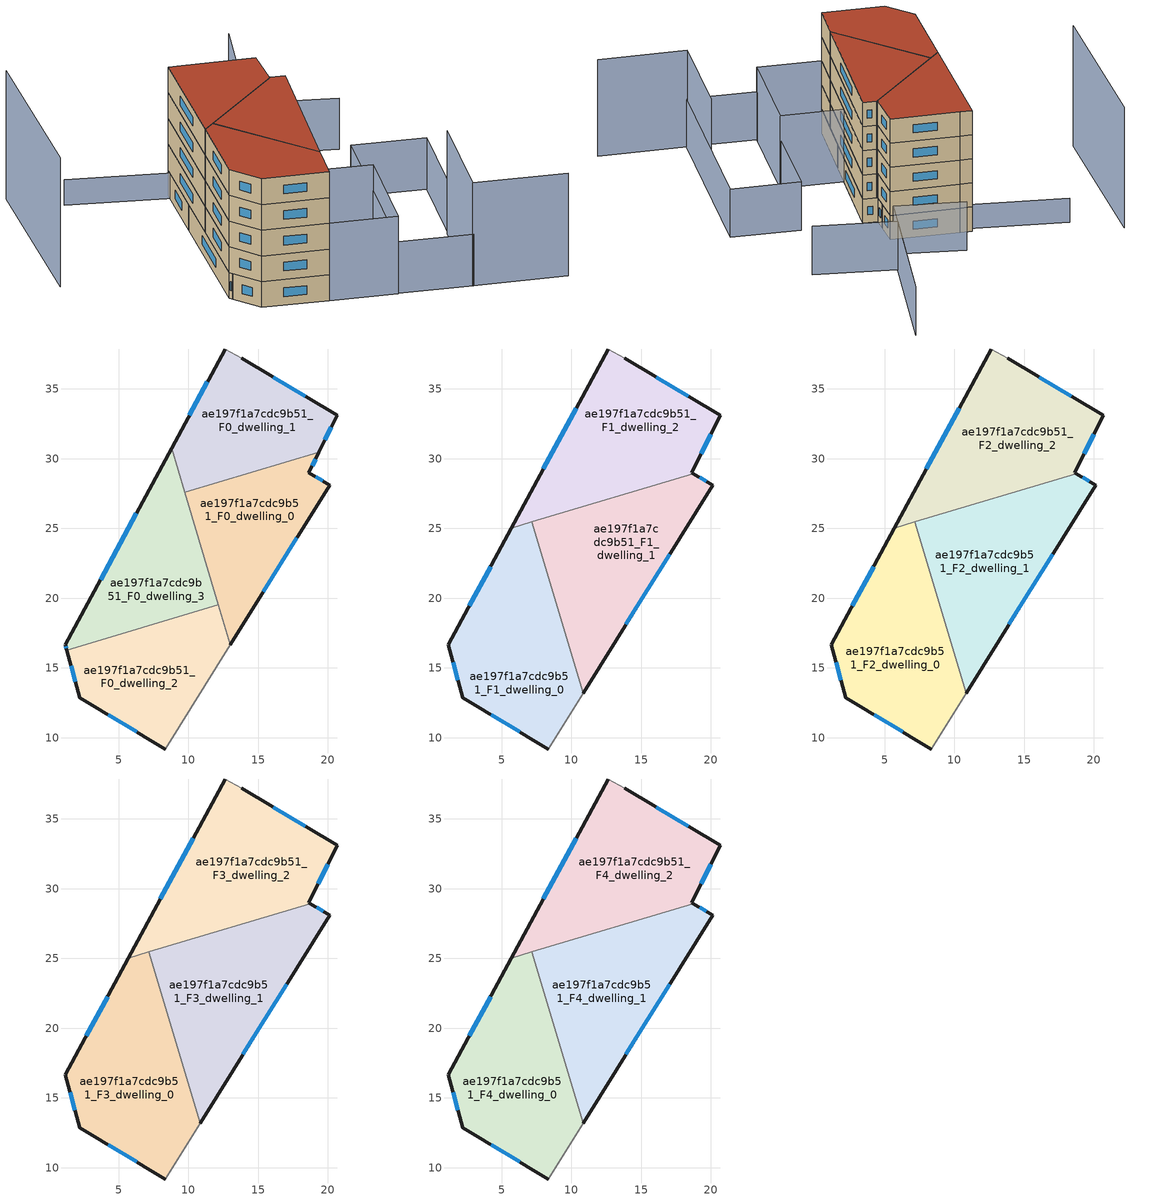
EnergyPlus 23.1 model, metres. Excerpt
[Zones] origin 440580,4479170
ae197f1a7cdc9b51_F0_dwelling_0
 floor ground (EU_floor_Construction): 19.35,30.46 18.63,28.99 20.12,28.11 13,16.66 9.73,27.59 z0
 wall outside (EU_wall_Construction): 13,16.66 20.12,28.11 18.63,28.99 19.35,30.46 z0:3
 wall to ae197f1a7cdc9b51_F0_dwelling_1 (EU_wall_Construction): 19.35,30.46 9.73,27.59 z0:3
 wall to ae197f1a7cdc9b51_F0_dwelling_3 (EU_wall_Construction): 9.73,27.59 12.14,19.52 z0:3
 wall to ae197f1a7cdc9b51_F0_dwelling_2 (EU_wall_Construction): 12.14,19.52 13,16.66 z0:3
 window (EU_Window_Construction): 18.87,29.47 19.11,29.97 / 19.62,28.4 19.12,28.69 / 15.36,20.45 17.76,24.31 z0.99:2.01
 ceiling adiabatic (EU_roof_Construction): 13,16.66 20.12,28.11 18.74,28.92 10.1,26.34 z3
ae197f1a7cdc9b51_F0_dwelling_1
 floor ground (EU_floor_Construction): 20.66,33.11 19.35,30.46 9.73,27.59 8.79,30.75 12.63,37.86 13.83,37.19 z0
 wall outside (EU_wall_Construction): 12.63,37.86 8.79,30.75 / 19.35,30.46 20.66,33.11 13.83,37.19 z0:3
 wall adiabatic (EU_wall_Construction): 13.83,37.19 12.63,37.86 z0:3
 wall to ae197f1a7cdc9b51_F0_dwelling_3 (EU_wall_Construction): 8.79,30.75 9.73,27.59 z0:3
 window (EU_Window_Construction): 11.36,35.5 10.06,33.1 / 18.39,34.46 16.09,35.84 / 19.79,31.34 20.22,32.23 z0.99:2.01
ae197f1a7cdc9b51_F0_dwelling_2
 floor ground (EU_floor_Construction): 12.14,19.52 13,16.66 8.35,9.18 2.2,12.86 1.29,16.28 z0
 wall outside (EU_wall_Construction): 1.29,16.28 2.2,12.86 8.35,9.18 z0:3
 wall to ae197f1a7cdc9b51_F0_dwelling_3 (EU_wall_Construction): 12.14,19.52 1.29,16.28 z0:3
 wall adiabatic (EU_wall_Construction): 8.35,9.18 13,16.66 z0:3
 window (EU_Window_Construction): 1.59,15.15 1.9,14 / 4.24,11.64 6.31,10.4 z0.99:2.01
ae197f1a7cdc9b51_F0_dwelling_3
 floor ground (EU_floor_Construction): 8.79,30.75 12.14,19.52 1.29,16.28 1.18,16.67 z0
 wall outside (EU_wall_Construction): 8.79,30.75 1.18,16.67 1.29,16.28 z0:3
 window (EU_Window_Construction): 1.22,16.54 1.25,16.41 / 6.27,26.08 3.71,21.33 z0.99:2.01
ae197f1a7cdc9b51_F1_dwelling_0
 floor to ae197f1a7cdc9b51_F0_dwelling_2 (EU_floor_Construction): 9.2,18.64 10.83,13.18 8.35,9.18 2.2,12.86 1.29,16.28 z3
 floor to ae197f1a7cdc9b51_F0_dwelling_3 (EU_floor_Construction): 7.17,25.46 9.2,18.64 1.29,16.28 1.18,16.67 5.7,25.02 z3
 wall outside (EU_wall_Construction): 5.7,25.02 1.18,16.67 2.2,12.86 8.35,9.18 z3:6
 wall to ae197f1a7cdc9b51_F1_dwelling_1 (EU_wall_Construction): 10.83,13.18 7.17,25.46 z3:6
 wall adiabatic (EU_wall_Construction): 8.35,9.18 10.83,13.18 z3:6
 wall to ae197f1a7cdc9b51_F1_dwelling_2 (EU_wall_Construction): 7.17,25.46 5.7,25.02 z3:6
 window (EU_Window_Construction): 1.52,15.41 1.86,14.12 / 4.2,22.25 2.68,19.44 / 4.24,11.64 6.31,10.4 z3.99:5.01
ae197f1a7cdc9b51_F1_dwelling_1
 floor to ae197f1a7cdc9b51_F0_dwelling_2 (EU_floor_Construction): 12.14,19.52 13,16.66 10.83,13.18 9.2,18.64 z3
 floor to ae197f1a7cdc9b51_F0_dwelling_3 (EU_floor_Construction): 10.1,26.34 12.14,19.52 9.2,18.64 7.17,25.46 z3
 floor adiabatic (EU_floor_Construction): 20.12,28.11 13,16.66 10.1,26.34 18.74,28.92 z3
 wall outside (EU_wall_Construction): 10.83,13.18 20.12,28.11 18.74,28.92 z3:6
 wall to ae197f1a7cdc9b51_F1_dwelling_2 (EU_wall_Construction): 18.74,28.92 7.17,25.46 z3:6
 window (EU_Window_Construction): 19.66,28.38 19.2,28.65 / 13.91,18.13 17.04,23.16 z3.99:5.01
ae197f1a7cdc9b51_F1_dwelling_2
 floor to ae197f1a7cdc9b51_F0_dwelling_1 (EU_floor_Construction): 20.66,33.11 19.35,30.46 9.73,27.59 8.79,30.75 12.63,37.86 13.83,37.19 z3
 floor to ae197f1a7cdc9b51_F0_dwelling_0 (EU_floor_Construction): 19.35,30.46 18.63,28.99 18.74,28.92 10.1,26.34 9.73,27.59 z3
 floor to ae197f1a7cdc9b51_F0_dwelling_3 (EU_floor_Construction): 8.79,30.75 10.1,26.34 5.7,25.02 z3
 wall outside (EU_wall_Construction): 18.74,28.92 18.63,28.99 20.66,33.11 13.83,37.19 / 12.63,37.86 5.7,25.02 z3:6
 wall adiabatic (EU_wall_Construction): 13.83,37.19 12.63,37.86 z3:6
 window (EU_Window_Construction): 19.3,30.35 19.98,31.74 / 10.33,33.6 8,29.28 / 18.39,34.46 16.09,35.84 z3.99:5.01
ae197f1a7cdc9b51_F2_dwelling_0
 floor to ae197f1a7cdc9b51_F1_dwelling_0 (EU_floor_Construction): 7.17,25.46 10.83,13.18 8.35,9.18 2.2,12.86 1.18,16.67 5.7,25.02 z6
 wall outside (EU_wall_Construction): 5.7,25.02 1.18,16.67 2.2,12.86 8.35,9.18 z6:9
 wall to ae197f1a7cdc9b51_F2_dwelling_1 (EU_wall_Construction): 10.83,13.18 7.17,25.46 z6:9
 wall adiabatic (EU_wall_Construction): 8.35,9.18 10.83,13.18 z6:9
 wall to ae197f1a7cdc9b51_F2_dwelling_2 (EU_wall_Construction): 7.17,25.46 5.7,25.02 z6:9
 window (EU_Window_Construction): 1.52,15.41 1.86,14.12 / 4.2,22.25 2.68,19.44 / 4.24,11.64 6.31,10.4 z6.99:8.01
ae197f1a7cdc9b51_F2_dwelling_1
 floor to ae197f1a7cdc9b51_F1_dwelling_1 (EU_floor_Construction): 20.12,28.11 10.83,13.18 7.17,25.46 18.74,28.92 z6
 wall outside (EU_wall_Construction): 10.83,13.18 20.12,28.11 18.74,28.92 z6:9
 wall to ae197f1a7cdc9b51_F2_dwelling_2 (EU_wall_Construction): 18.74,28.92 7.17,25.46 z6:9
 window (EU_Window_Construction): 19.66,28.38 19.2,28.65 / 13.91,18.13 17.04,23.16 z6.99:8.01
ae197f1a7cdc9b51_F2_dwelling_2
 floor to ae197f1a7cdc9b51_F1_dwelling_2 (EU_floor_Construction): 20.66,33.11 18.63,28.99 18.74,28.92 5.7,25.02 12.63,37.86 13.83,37.19 z6
 wall outside (EU_wall_Construction): 18.63,28.99 20.66,33.11 13.83,37.19 / 18.63,28.99 18.74,28.92 / 12.63,37.86 5.7,25.02 z6:9
 wall adiabatic (EU_wall_Construction): 13.83,37.19 12.63,37.86 z6:9
 window (EU_Window_Construction): 19.3,30.35 19.98,31.74 / 10.33,33.6 8,29.28 / 18.39,34.46 16.09,35.84 z6.99:8.01
ae197f1a7cdc9b51_F3_dwelling_0
 floor to ae197f1a7cdc9b51_F2_dwelling_0 (EU_floor_Construction): 7.17,25.46 10.83,13.18 8.35,9.18 2.2,12.86 1.18,16.67 5.7,25.02 z9
 wall outside (EU_wall_Construction): 5.7,25.02 1.18,16.67 2.2,12.86 8.35,9.18 z9:12
 wall to ae197f1a7cdc9b51_F3_dwelling_1 (EU_wall_Construction): 10.83,13.18 7.17,25.46 z9:12
 wall adiabatic (EU_wall_Construction): 8.35,9.18 10.83,13.18 z9:12
 wall to ae197f1a7cdc9b51_F3_dwelling_2 (EU_wall_Construction): 7.17,25.46 5.7,25.02 z9:12
 window (EU_Window_Construction): 1.52,15.41 1.86,14.12 / 4.2,22.25 2.68,19.44 / 4.24,11.64 6.31,10.4 z9.99:11.01
ae197f1a7cdc9b51_F3_dwelling_1
 floor to ae197f1a7cdc9b51_F2_dwelling_1 (EU_floor_Construction): 20.12,28.11 10.83,13.18 7.17,25.46 18.74,28.92 z9
 wall outside (EU_wall_Construction): 10.83,13.18 20.12,28.11 18.74,28.92 z9:12
 wall to ae197f1a7cdc9b51_F3_dwelling_2 (EU_wall_Construction): 18.74,28.92 7.17,25.46 z9:12
 window (EU_Window_Construction): 19.66,28.38 19.2,28.65 / 13.91,18.13 17.04,23.16 z9.99:11.01
ae197f1a7cdc9b51_F3_dwelling_2
 floor to ae197f1a7cdc9b51_F2_dwelling_2 (EU_floor_Construction): 20.66,33.11 18.63,28.99 18.74,28.92 5.7,25.02 12.63,37.86 13.83,37.19 z9
 wall outside (EU_wall_Construction): 18.63,28.99 20.66,33.11 13.83,37.19 / 18.63,28.99 18.74,28.92 / 12.63,37.86 5.7,25.02 z9:12
 wall adiabatic (EU_wall_Construction): 13.83,37.19 12.63,37.86 z9:12
 window (EU_Window_Construction): 19.3,30.35 19.98,31.74 / 10.33,33.6 8,29.28 / 18.39,34.46 16.09,35.84 z9.99:11.01
ae197f1a7cdc9b51_F4_dwelling_0
 floor to ae197f1a7cdc9b51_F3_dwelling_0 (EU_floor_Construction): 7.17,25.46 10.83,13.18 8.35,9.18 2.2,12.86 1.18,16.67 5.7,25.02 z12
 wall outside (EU_wall_Construction): 5.7,25.02 1.18,16.67 2.2,12.86 8.35,9.18 z12:15
 wall to ae197f1a7cdc9b51_F4_dwelling_1 (EU_wall_Construction): 10.83,13.18 7.17,25.46 z12:15
 wall adiabatic (EU_wall_Construction): 8.35,9.18 10.83,13.18 z12:15
 wall to ae197f1a7cdc9b51_F4_dwelling_2 (EU_wall_Construction): 7.17,25.46 5.7,25.02 z12:15
 window (EU_Window_Construction): 1.52,15.41 1.86,14.12 / 4.2,22.25 2.68,19.44 / 4.24,11.64 6.31,10.4 z12.99:14.01
 roof outside (EU_roof_Construction): 8.35,9.18 10.83,13.18 7.17,25.46 5.7,25.02 1.18,16.67 2.2,12.86 z15
ae197f1a7cdc9b51_F4_dwelling_1
 floor to ae197f1a7cdc9b51_F3_dwelling_1 (EU_floor_Construction): 20.12,28.11 10.83,13.18 7.17,25.46 18.74,28.92 z12
 wall outside (EU_wall_Construction): 10.83,13.18 20.12,28.11 18.74,28.92 z12:15
 wall to ae197f1a7cdc9b51_F4_dwelling_2 (EU_wall_Construction): 18.74,28.92 7.17,25.46 z12:15
 window (EU_Window_Construction): 19.66,28.38 19.2,28.65 / 13.91,18.13 17.04,23.16 z12.99:14.01
 roof outside (EU_roof_Construction): 10.83,13.18 20.12,28.11 18.74,28.92 7.17,25.46 z15
ae197f1a7cdc9b51_F4_dwelling_2
 floor to ae197f1a7cdc9b51_F3_dwelling_2 (EU_floor_Construction): 20.66,33.11 18.63,28.99 18.74,28.92 5.7,25.02 12.63,37.86 13.83,37.19 z12
 wall outside (EU_wall_Construction): 18.63,28.99 20.66,33.11 13.83,37.19 / 18.63,28.99 18.74,28.92 / 12.63,37.86 5.7,25.02 z12:15
 wall adiabatic (EU_wall_Construction): 13.83,37.19 12.63,37.86 z12:15
 window (EU_Window_Construction): 19.3,30.35 19.98,31.74 / 10.33,33.6 8,29.28 / 18.39,34.46 16.09,35.84 z12.99:14.01
 roof outside (EU_roof_Construction): 18.74,28.92 18.63,28.99 20.66,33.11 13.83,37.19 12.63,37.86 5.7,25.02 z15
shading: 30.12,-3.87 21.42,1.34 / 21.42,1.34 27.63,11.7 z0:12; 20.87,15.66 14.62,5.38 / 14.62,5.38 8.35,9.19 / 8.35,9.19 14.6,19.47 / 14.6,19.47 20.87,15.66 z0:9; 32.72,33.25 25.03,38.94 / 25.03,38.94 34.5,51.74 / 34.51,51.74 22.82,35.9 / 22.82,35.9 16.22,40.77 / 21.53,1.28 14.65,5.42 / 14.65,5.42 26.2,24.64 / 26.2,24.64 33.09,20.5 / 33.09,20.5 21.53,1.28 z0:6; 13.35,36.51 3.37,43.74 z0:3; -0.08,48.9 -9.66,30.67 z0:15
[Building]
EU S2 Campaign: North Axis=0; Terrain=City; Solar Distribution=FullExterior
[Site:Location]
Madrid: Latitude=40.5; Longitude=-3.5; Time Zone=1; Elevation=609
[SizingPeriod:WeatherFileDays]
AnnualSizingPeriod: Begin Month=1; Begin Day of Month=1; End Month=12; End Day of Month=31; Day of Week for Start Day=Monday; Use Weather File Daylight Saving Period=No; Use Weather File Rain and Snow Indicators=No
[MATERIAL]
EU_InternalMass_Material: Roughness=MediumRough; Thickness=0.1; Conductivity=1; Density=1800; Specific Heat=900; Thermal Absorptance=0.9; Solar Absorptance=0.7; Visible Absorptance=0.7
[MATERIAL:NOMASS] Roughness=MediumRough; Thermal Absorptance=0.9; Solar Absorptance=0.7; Visible Absorptance=0.7
Name | Thermal Resistance
EU_wall_NoMass | 0.609216
EU_roof_NoMass | 0.513268
EU_floor_NoMass | 0.568163
[WINDOWMATERIAL:SIMPLEGLAZINGSYSTEM]
EU_Window_SimpleGlazing: UFactor=5.50606; Solar Heat Gain Coefficient=0.85; Visible Transmittance=0.85
[CONSTRUCTION]
EU_wall_Construction: EU_wall_NoMass
EU_roof_Construction: EU_roof_NoMass
EU_floor_Construction: EU_floor_NoMass
EU_InternalMass_Construction: EU_InternalMass_Material
EU_Window_Construction: EU_Window_SimpleGlazing
[ZONE] Type=1; Multiplier=1; Ceiling Height=autocalculate; Floor Area=autocalculate; Part of Total Floor Area=Yes
Name | Volume
ae197f1a7cdc9b51_F0_dwelling_0 | 205.772
ae197f1a7cdc9b51_F1_dwelling_0; ae197f1a7cdc9b51_F2_dwelling_0; ae197f1a7cdc9b51_F3_dwelling_0; ae197f1a7cdc9b51_F4_dwelling_0 | 274.34
ae197f1a7cdc9b51_F0_dwelling_1 | 205.755
ae197f1a7cdc9b51_F1_dwelling_1; ae197f1a7cdc9b51_F2_dwelling_1; ae197f1a7cdc9b51_F3_dwelling_1; ae197f1a7cdc9b51_F4_dwelling_1 | 274.336
ae197f1a7cdc9b51_F0_dwelling_2 | 205.764
ae197f1a7cdc9b51_F1_dwelling_2; ae197f1a7cdc9b51_F2_dwelling_2; ae197f1a7cdc9b51_F3_dwelling_2; ae197f1a7cdc9b51_F4_dwelling_2 | 274.337
ae197f1a7cdc9b51_F0_dwelling_3 | 205.742
[INTERNALMASS] Construction=EU_InternalMass_Construction
Name | Zone or ZoneList | Surface Area
ae197f1a7cdc9b51_F0_dwelling_0_EU_InternalMass | ae197f1a7cdc9b51_F0_dwelling_0 | 68.5907
ae197f1a7cdc9b51_F0_dwelling_1_EU_InternalMass | ae197f1a7cdc9b51_F0_dwelling_1 | 68.5849
ae197f1a7cdc9b51_F0_dwelling_2_EU_InternalMass | ae197f1a7cdc9b51_F0_dwelling_2 | 68.5881
ae197f1a7cdc9b51_F0_dwelling_3_EU_InternalMass | ae197f1a7cdc9b51_F0_dwelling_3 | 68.5809
ae197f1a7cdc9b51_F1_dwelling_0_EU_InternalMass | ae197f1a7cdc9b51_F1_dwelling_0 | 91.4454
ae197f1a7cdc9b51_F1_dwelling_1_EU_InternalMass | ae197f1a7cdc9b51_F1_dwelling_1 | 91.447
ae197f1a7cdc9b51_F1_dwelling_2_EU_InternalMass | ae197f1a7cdc9b51_F1_dwelling_2 | 91.4455
ae197f1a7cdc9b51_F2_dwelling_0_EU_InternalMass | ae197f1a7cdc9b51_F2_dwelling_0 | 91.4454
ae197f1a7cdc9b51_F2_dwelling_1_EU_InternalMass | ae197f1a7cdc9b51_F2_dwelling_1 | 91.447
ae197f1a7cdc9b51_F2_dwelling_2_EU_InternalMass | ae197f1a7cdc9b51_F2_dwelling_2 | 91.4455
ae197f1a7cdc9b51_F3_dwelling_0_EU_InternalMass | ae197f1a7cdc9b51_F3_dwelling_0 | 91.4454
ae197f1a7cdc9b51_F3_dwelling_1_EU_InternalMass | ae197f1a7cdc9b51_F3_dwelling_1 | 91.447
ae197f1a7cdc9b51_F3_dwelling_2_EU_InternalMass | ae197f1a7cdc9b51_F3_dwelling_2 | 91.4455
ae197f1a7cdc9b51_F4_dwelling_0_EU_InternalMass | ae197f1a7cdc9b51_F4_dwelling_0 | 91.4454
ae197f1a7cdc9b51_F4_dwelling_1_EU_InternalMass | ae197f1a7cdc9b51_F4_dwelling_1 | 91.447
ae197f1a7cdc9b51_F4_dwelling_2_EU_InternalMass | ae197f1a7cdc9b51_F4_dwelling_2 | 91.4455
[OTHEREQUIPMENT] Fuel Type=Electricity; Design Level Calculation Method=Watts/Area; Power per Zone Floor Area=1; Fraction Latent=0; Fraction Radiant=0; Fraction Lost=0; Carbon Dioxide Generation Rate=0; EndUse Subcategory=EU_Step8_InternalGains
Name | Zone or ZoneList or Space or SpaceList | Schedule
EU_Step8_InternalGain_ae197f1a7cdc9b51_F0_dwelling_0_f000 | ae197f1a7cdc9b51_F0_dwelling_0 | EU_Step8_GainSchedule_ae197f1a7cdc9b51_F0_dwelling_0_f000
EU_Step8_InternalGain_ae197f1a7cdc9b51_F0_dwelling_1_f000 | ae197f1a7cdc9b51_F0_dwelling_1 | EU_Step8_GainSchedule_ae197f1a7cdc9b51_F0_dwelling_1_f000
EU_Step8_InternalGain_ae197f1a7cdc9b51_F0_dwelling_2_f000 | ae197f1a7cdc9b51_F0_dwelling_2 | EU_Step8_GainSchedule_ae197f1a7cdc9b51_F0_dwelling_2_f000
EU_Step8_InternalGain_ae197f1a7cdc9b51_F0_dwelling_3_f000 | ae197f1a7cdc9b51_F0_dwelling_3 | EU_Step8_GainSchedule_ae197f1a7cdc9b51_F0_dwelling_3_f000
EU_Step8_InternalGain_ae197f1a7cdc9b51_F1_dwelling_0_f000 | ae197f1a7cdc9b51_F1_dwelling_0 | EU_Step8_GainSchedule_ae197f1a7cdc9b51_F1_dwelling_0_f000
EU_Step8_InternalGain_ae197f1a7cdc9b51_F1_dwelling_1_f000 | ae197f1a7cdc9b51_F1_dwelling_1 | EU_Step8_GainSchedule_ae197f1a7cdc9b51_F1_dwelling_1_f000
EU_Step8_InternalGain_ae197f1a7cdc9b51_F1_dwelling_2_f000 | ae197f1a7cdc9b51_F1_dwelling_2 | EU_Step8_GainSchedule_ae197f1a7cdc9b51_F1_dwelling_2_f000
EU_Step8_InternalGain_ae197f1a7cdc9b51_F2_dwelling_0_f000 | ae197f1a7cdc9b51_F2_dwelling_0 | EU_Step8_GainSchedule_ae197f1a7cdc9b51_F2_dwelling_0_f000
EU_Step8_InternalGain_ae197f1a7cdc9b51_F2_dwelling_1_f000 | ae197f1a7cdc9b51_F2_dwelling_1 | EU_Step8_GainSchedule_ae197f1a7cdc9b51_F2_dwelling_1_f000
EU_Step8_InternalGain_ae197f1a7cdc9b51_F2_dwelling_2_f000 | ae197f1a7cdc9b51_F2_dwelling_2 | EU_Step8_GainSchedule_ae197f1a7cdc9b51_F2_dwelling_2_f000
EU_Step8_InternalGain_ae197f1a7cdc9b51_F3_dwelling_0_f000 | ae197f1a7cdc9b51_F3_dwelling_0 | EU_Step8_GainSchedule_ae197f1a7cdc9b51_F3_dwelling_0_f000
EU_Step8_InternalGain_ae197f1a7cdc9b51_F3_dwelling_1_f000 | ae197f1a7cdc9b51_F3_dwelling_1 | EU_Step8_GainSchedule_ae197f1a7cdc9b51_F3_dwelling_1_f000
EU_Step8_InternalGain_ae197f1a7cdc9b51_F3_dwelling_2_f000 | ae197f1a7cdc9b51_F3_dwelling_2 | EU_Step8_GainSchedule_ae197f1a7cdc9b51_F3_dwelling_2_f000
EU_Step8_InternalGain_ae197f1a7cdc9b51_F4_dwelling_0_f000 | ae197f1a7cdc9b51_F4_dwelling_0 | EU_Step8_GainSchedule_ae197f1a7cdc9b51_F4_dwelling_0_f000
EU_Step8_InternalGain_ae197f1a7cdc9b51_F4_dwelling_1_f000 | ae197f1a7cdc9b51_F4_dwelling_1 | EU_Step8_GainSchedule_ae197f1a7cdc9b51_F4_dwelling_1_f000
EU_Step8_InternalGain_ae197f1a7cdc9b51_F4_dwelling_2_f000 | ae197f1a7cdc9b51_F4_dwelling_2 | EU_Step8_GainSchedule_ae197f1a7cdc9b51_F4_dwelling_2_f000
[ZONEVENTILATION:DESIGNFLOWRATE] Schedule=EU_AlwaysOn; Design Flow Rate Calculation Method=AirChanges/Hour; Air Changes per Hour=0.752966; Ventilation Type=Natural; Fan Pressure Rise=0; Fan Total Efficiency=1; Constant Term Coefficient=1; Temperature Term Coefficient=0; Velocity Term Coefficient=0; Velocity Squared Term Coefficient=0; Minimum Indoor Temperature=-100; Maximum Indoor Temperature=100; Delta Temperature=-100; Minimum Outdoor Temperature=-100; Maximum Outdoor Temperature=100; Maximum Wind Speed=40
Name | Zone or ZoneList or Space or SpaceList
EU_ConstantAir_ae197f1a7cdc9b51_F0_dwelling_0 | ae197f1a7cdc9b51_F0_dwelling_0
EU_ConstantAir_ae197f1a7cdc9b51_F0_dwelling_1 | ae197f1a7cdc9b51_F0_dwelling_1
EU_ConstantAir_ae197f1a7cdc9b51_F0_dwelling_2 | ae197f1a7cdc9b51_F0_dwelling_2
EU_ConstantAir_ae197f1a7cdc9b51_F0_dwelling_3 | ae197f1a7cdc9b51_F0_dwelling_3
EU_ConstantAir_ae197f1a7cdc9b51_F1_dwelling_0 | ae197f1a7cdc9b51_F1_dwelling_0
EU_ConstantAir_ae197f1a7cdc9b51_F1_dwelling_1 | ae197f1a7cdc9b51_F1_dwelling_1
EU_ConstantAir_ae197f1a7cdc9b51_F1_dwelling_2 | ae197f1a7cdc9b51_F1_dwelling_2
EU_ConstantAir_ae197f1a7cdc9b51_F2_dwelling_0 | ae197f1a7cdc9b51_F2_dwelling_0
EU_ConstantAir_ae197f1a7cdc9b51_F2_dwelling_1 | ae197f1a7cdc9b51_F2_dwelling_1
EU_ConstantAir_ae197f1a7cdc9b51_F2_dwelling_2 | ae197f1a7cdc9b51_F2_dwelling_2
EU_ConstantAir_ae197f1a7cdc9b51_F3_dwelling_0 | ae197f1a7cdc9b51_F3_dwelling_0
EU_ConstantAir_ae197f1a7cdc9b51_F3_dwelling_1 | ae197f1a7cdc9b51_F3_dwelling_1
EU_ConstantAir_ae197f1a7cdc9b51_F3_dwelling_2 | ae197f1a7cdc9b51_F3_dwelling_2
EU_ConstantAir_ae197f1a7cdc9b51_F4_dwelling_0 | ae197f1a7cdc9b51_F4_dwelling_0
EU_ConstantAir_ae197f1a7cdc9b51_F4_dwelling_1 | ae197f1a7cdc9b51_F4_dwelling_1
EU_ConstantAir_ae197f1a7cdc9b51_F4_dwelling_2 | ae197f1a7cdc9b51_F4_dwelling_2
[HVACTEMPLATE:THERMOSTAT] Constant Heating Setpoint=20; Constant Cooling Setpoint=50
EU_HeatOnly_ae197f1a7cdc9b51_F0_dwelling_0; EU_HeatOnly_ae197f1a7cdc9b51_F0_dwelling_1; EU_HeatOnly_ae197f1a7cdc9b51_F0_dwelling_2; EU_HeatOnly_ae197f1a7cdc9b51_F0_dwelling_3; EU_HeatOnly_ae197f1a7cdc9b51_F1_dwelling_0; EU_HeatOnly_ae197f1a7cdc9b51_F1_dwelling_1; EU_HeatOnly_ae197f1a7cdc9b51_F1_dwelling_2; EU_HeatOnly_ae197f1a7cdc9b51_F2_dwelling_0; EU_HeatOnly_ae197f1a7cdc9b51_F2_dwelling_1; EU_HeatOnly_ae197f1a7cdc9b51_F2_dwelling_2; EU_HeatOnly_ae197f1a7cdc9b51_F3_dwelling_0; EU_HeatOnly_ae197f1a7cdc9b51_F3_dwelling_1; EU_HeatOnly_ae197f1a7cdc9b51_F3_dwelling_2; EU_HeatOnly_ae197f1a7cdc9b51_F4_dwelling_0; EU_HeatOnly_ae197f1a7cdc9b51_F4_dwelling_1; EU_HeatOnly_ae197f1a7cdc9b51_F4_dwelling_2
[HVACTEMPLATE:ZONE:IDEALLOADSAIRSYSTEM] System Availability Schedule=EU_AlwaysOn; Maximum Heating Supply Air Temperature=50; Minimum Cooling Supply Air Temperature=13; Maximum Heating Supply Air Humidity Ratio=0.0156; Minimum Cooling Supply Air Humidity Ratio=0.0077; Heating Limit=NoLimit; Cooling Limit=NoLimit; Heating Availability Schedule=EU_AlwaysOn; Cooling Availability Schedule=EU_CoolingOff; Dehumidification Control Type=ConstantSensibleHeatRatio; Cooling Sensible Heat Ratio=0.7; Dehumidification Setpoint=60; Humidification Control Type=None; Humidification Setpoint=30; Outdoor Air Method=None; Outdoor Air Flow Rate per Person=0.00944; Outdoor Air Flow Rate per Zone Floor Area=0; Outdoor Air Flow Rate per Zone=0; Demand Controlled Ventilation Type=None; Outdoor Air Economizer Type=NoEconomizer; Heat Recovery Type=None; Sensible Heat Recovery Effectiveness=0.7; Latent Heat Recovery Effectiveness=0.65
Name | Template Thermostat
ae197f1a7cdc9b51_F0_dwelling_0 | EU_HeatOnly_ae197f1a7cdc9b51_F0_dwelling_0
ae197f1a7cdc9b51_F0_dwelling_1 | EU_HeatOnly_ae197f1a7cdc9b51_F0_dwelling_1
ae197f1a7cdc9b51_F0_dwelling_2 | EU_HeatOnly_ae197f1a7cdc9b51_F0_dwelling_2
ae197f1a7cdc9b51_F0_dwelling_3 | EU_HeatOnly_ae197f1a7cdc9b51_F0_dwelling_3
ae197f1a7cdc9b51_F1_dwelling_0 | EU_HeatOnly_ae197f1a7cdc9b51_F1_dwelling_0
ae197f1a7cdc9b51_F1_dwelling_1 | EU_HeatOnly_ae197f1a7cdc9b51_F1_dwelling_1
ae197f1a7cdc9b51_F1_dwelling_2 | EU_HeatOnly_ae197f1a7cdc9b51_F1_dwelling_2
ae197f1a7cdc9b51_F2_dwelling_0 | EU_HeatOnly_ae197f1a7cdc9b51_F2_dwelling_0
ae197f1a7cdc9b51_F2_dwelling_1 | EU_HeatOnly_ae197f1a7cdc9b51_F2_dwelling_1
ae197f1a7cdc9b51_F2_dwelling_2 | EU_HeatOnly_ae197f1a7cdc9b51_F2_dwelling_2
ae197f1a7cdc9b51_F3_dwelling_0 | EU_HeatOnly_ae197f1a7cdc9b51_F3_dwelling_0
ae197f1a7cdc9b51_F3_dwelling_1 | EU_HeatOnly_ae197f1a7cdc9b51_F3_dwelling_1
ae197f1a7cdc9b51_F3_dwelling_2 | EU_HeatOnly_ae197f1a7cdc9b51_F3_dwelling_2
ae197f1a7cdc9b51_F4_dwelling_0 | EU_HeatOnly_ae197f1a7cdc9b51_F4_dwelling_0
ae197f1a7cdc9b51_F4_dwelling_1 | EU_HeatOnly_ae197f1a7cdc9b51_F4_dwelling_1
ae197f1a7cdc9b51_F4_dwelling_2 | EU_HeatOnly_ae197f1a7cdc9b51_F4_dwelling_2
[SIZING:ZONE] Zone Cooling Design Supply Air Temperature Input Method=SupplyAirTemperature; Zone Cooling Design Supply Air Temperature=13; Zone Heating Design Supply Air Temperature Input Method=SupplyAirTemperature; Zone Heating Design Supply Air Temperature=50; Zone Cooling Design Supply Air Humidity Ratio=0.008; Zone Heating Design Supply Air Humidity Ratio=0.008; Cooling Design Air Flow Method=DesignDay; Cooling Design Air Flow Rate=0; Cooling Minimum Air Flow per Zone Floor Area=0.000762; Cooling Minimum Air Flow=0; Cooling Minimum Air Flow Fraction=0.2; Heating Design Air Flow Method=DesignDay; Heating Design Air Flow Rate=0; Heating Maximum Air Flow per Zone Floor Area=0.002032; Heating Maximum Air Flow=0.141576; Heating Maximum Air Flow Fraction=0.3; Account for Dedicated Outdoor Air System=No; Dedicated Outdoor Air System Control Strategy=NeutralSupplyAir; Dedicated Outdoor Air Low Setpoint Temperature for Design=autosize; Dedicated Outdoor Air High Setpoint Temperature for Design=autosize; Zone Load Sizing Method=Sensible Load Only No Latent Load; Zone Latent Cooling Design Supply Air Humidity Ratio Input Method=HumidityRatioDifference; Zone Cooling Design Supply Air Humidity Ratio Difference=0.005; Zone Latent Heating Design Supply Air Humidity Ratio Input Method=HumidityRatioDifference; Zone Humidification Design Supply Air Humidity Ratio Difference=0.005
ae197f1a7cdc9b51_F0_dwelling_0; ae197f1a7cdc9b51_F0_dwelling_1; ae197f1a7cdc9b51_F0_dwelling_2; ae197f1a7cdc9b51_F0_dwelling_3; ae197f1a7cdc9b51_F1_dwelling_0; ae197f1a7cdc9b51_F1_dwelling_1; ae197f1a7cdc9b51_F1_dwelling_2; ae197f1a7cdc9b51_F2_dwelling_0; ae197f1a7cdc9b51_F2_dwelling_1; ae197f1a7cdc9b51_F2_dwelling_2; ae197f1a7cdc9b51_F3_dwelling_0; ae197f1a7cdc9b51_F3_dwelling_1; ae197f1a7cdc9b51_F3_dwelling_2; ae197f1a7cdc9b51_F4_dwelling_0; ae197f1a7cdc9b51_F4_dwelling_1; ae197f1a7cdc9b51_F4_dwelling_2
[SCHEDULE:CONSTANT]
Name | Hourly Value
EU_AlwaysOn | 1
EU_CoolingOff | 0
[SCHEDULE:FILE] Column Number=1; Rows to Skip at Top=0; Number of Hours of Data=8760; Column Separator=Comma; Interpolate to Timestep=No; Minutes per Item=60; Adjust Schedule for Daylight Savings=Yes
Name | File
EU_Step8_GainSchedule_ae197f1a7cdc9b51_F0_dwelling_0_f000 | ../../schedules/ae197f1a7cdc9b51/ae197f1a7cdc9b51_F0_dwelling_0_f000_gain.csv
EU_Step8_GainSchedule_ae197f1a7cdc9b51_F0_dwelling_1_f000 | ../../schedules/ae197f1a7cdc9b51/ae197f1a7cdc9b51_F0_dwelling_1_f000_gain.csv
EU_Step8_GainSchedule_ae197f1a7cdc9b51_F0_dwelling_2_f000 | ../../schedules/ae197f1a7cdc9b51/ae197f1a7cdc9b51_F0_dwelling_2_f000_gain.csv
EU_Step8_GainSchedule_ae197f1a7cdc9b51_F0_dwelling_3_f000 | ../../schedules/ae197f1a7cdc9b51/ae197f1a7cdc9b51_F0_dwelling_3_f000_gain.csv
EU_Step8_GainSchedule_ae197f1a7cdc9b51_F1_dwelling_0_f000 | ../../schedules/ae197f1a7cdc9b51/ae197f1a7cdc9b51_F1_dwelling_0_f000_gain.csv
EU_Step8_GainSchedule_ae197f1a7cdc9b51_F1_dwelling_1_f000 | ../../schedules/ae197f1a7cdc9b51/ae197f1a7cdc9b51_F1_dwelling_1_f000_gain.csv
EU_Step8_GainSchedule_ae197f1a7cdc9b51_F1_dwelling_2_f000 | ../../schedules/ae197f1a7cdc9b51/ae197f1a7cdc9b51_F1_dwelling_2_f000_gain.csv
EU_Step8_GainSchedule_ae197f1a7cdc9b51_F2_dwelling_0_f000 | ../../schedules/ae197f1a7cdc9b51/ae197f1a7cdc9b51_F2_dwelling_0_f000_gain.csv
EU_Step8_GainSchedule_ae197f1a7cdc9b51_F2_dwelling_1_f000 | ../../schedules/ae197f1a7cdc9b51/ae197f1a7cdc9b51_F2_dwelling_1_f000_gain.csv
EU_Step8_GainSchedule_ae197f1a7cdc9b51_F2_dwelling_2_f000 | ../../schedules/ae197f1a7cdc9b51/ae197f1a7cdc9b51_F2_dwelling_2_f000_gain.csv
EU_Step8_GainSchedule_ae197f1a7cdc9b51_F3_dwelling_0_f000 | ../../schedules/ae197f1a7cdc9b51/ae197f1a7cdc9b51_F3_dwelling_0_f000_gain.csv
EU_Step8_GainSchedule_ae197f1a7cdc9b51_F3_dwelling_1_f000 | ../../schedules/ae197f1a7cdc9b51/ae197f1a7cdc9b51_F3_dwelling_1_f000_gain.csv
EU_Step8_GainSchedule_ae197f1a7cdc9b51_F3_dwelling_2_f000 | ../../schedules/ae197f1a7cdc9b51/ae197f1a7cdc9b51_F3_dwelling_2_f000_gain.csv
EU_Step8_GainSchedule_ae197f1a7cdc9b51_F4_dwelling_0_f000 | ../../schedules/ae197f1a7cdc9b51/ae197f1a7cdc9b51_F4_dwelling_0_f000_gain.csv
EU_Step8_GainSchedule_ae197f1a7cdc9b51_F4_dwelling_1_f000 | ../../schedules/ae197f1a7cdc9b51/ae197f1a7cdc9b51_F4_dwelling_1_f000_gain.csv
EU_Step8_GainSchedule_ae197f1a7cdc9b51_F4_dwelling_2_f000 | ../../schedules/ae197f1a7cdc9b51/ae197f1a7cdc9b51_F4_dwelling_2_f000_gain.csv
